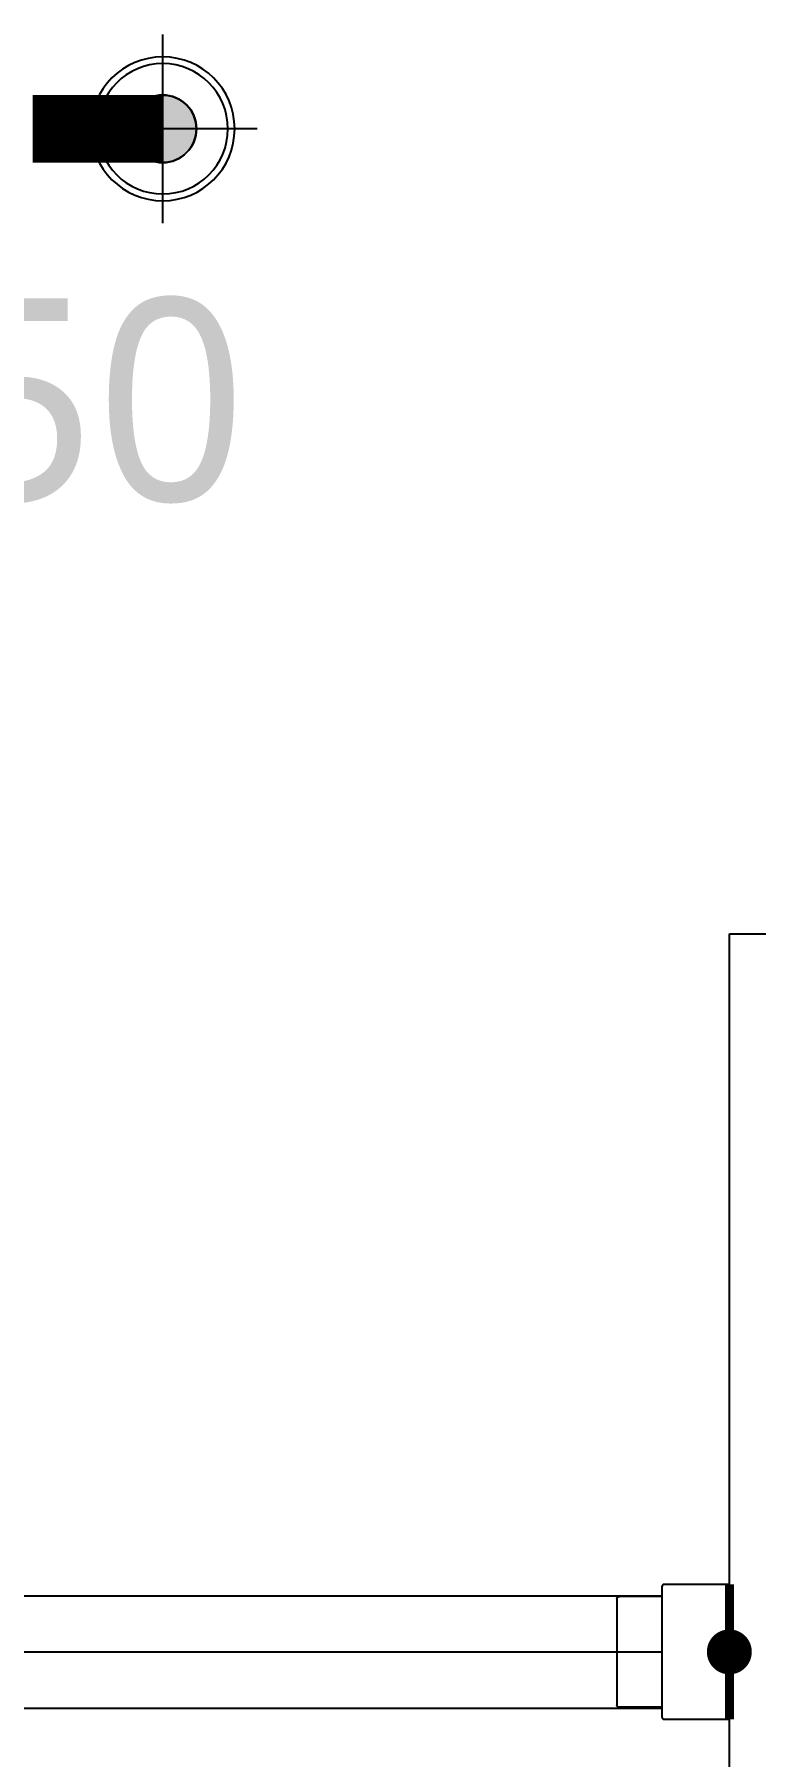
# Model space of a CAD drawing. Header units: millimetres. Extents: x 61566 to 667441, y 0 to 118800.
# Drawn here: x 279739 to 281343, y 53743 to 57574 of the extents above; entities that cross this region are included whole.
import ezdxf

# ---------------------------------------------------------------- set-up
doc = ezdxf.new("R2010")
doc.units = ezdxf.units.MM
doc.header["$LTSCALE"] = 200
doc.linetypes.add('CENTER', pattern=[50.8, 31.75, -6.35, 6.35, -6.35])
for name, color, linetype in [('DUCT', 7, 'Continuous'), ('LG-TEXT', 2, 'Continuous'), ('TEXT', 3, 'Continuous'), ('환기(RA)', 2, 'Continuous'), ('환기(SA)', 3, 'Continuous')]:
    doc.layers.add(name, color=color, linetype=linetype)
doc.styles.add('LG전자', font='malgun.ttf')

# ---------------------------------------------------------------- blocks, each defined once
blk = doc.blocks.new('A$C40B63A93')
at = {"color": 1}
for p, q in [((210, 420), (210, 0)), ((420, 210), (0, 210))]:
    blk.add_line(p, q, dxfattribs=at)
at = {"color": 0}
for radius in [160, 145, 75]:
    blk.add_circle((210, 210), radius, dxfattribs=at)
blk = doc.blocks.new('A$C3E546C15')
at = {"color": 0}
for p, q in [((100, 273), (5, 273)), ((0, 32), (0, 268)), ((100, 27), (5, 27))]:
    blk.add_line(p, q, dxfattribs=at)
at = {"color": 0, "const_width": 20}
blk.add_lwpolyline([(250, 0), (250, 300)], dxfattribs=at)
at = {"color": 0}
blk.add_lwpolyline([(250, 0), (105, 0, -0.414214), (100, 5), (100, 295, -0.414214), (105, 300), (250, 300)], format="xyb", close=True, dxfattribs=at)
for centre, start, end in [((5, 268), 90, 180), ((5, 32), 180, 270)]:
    blk.add_arc(centre, 5, start, end, dxfattribs=at)
blk = doc.blocks.new('_Dot')
at = {"color": 0, "linetype": 'ByBlock', "lineweight": -2}
blk.add_line((-0.5, 0), (-1, 0), dxfattribs=at)
at = {"color": 0, "linetype": 'ByBlock', "const_width": 0.5}
blk.add_lwpolyline([(-0.25, 0, 1), (0.25, 0, 1)], format="xyb", close=True, dxfattribs=at)

msp = doc.modelspace()

# ---------------------------------------------------------------- hatches: boundary and pattern name
at = {"layer": '환기(SA)'}
h = msp.add_hatch(color=256, dxfattribs=at)
edge = h.paths.add_edge_path()
edge.add_arc((280024.6, 57364.1), 75, 90, 450)

# ---------------------------------------------------------------- linework, layer by layer
at = {"layer": 'LG-TEXT', "linetype": 'ByBlock', "lineweight": -2}
for p, q in [((281285, 51384.1), (281285, 55572.8)), ((281285, 55572.8), (282008.2, 55572.8))]:
    msp.add_line(p, q, dxfattribs=at)
msp.add_polyline3d([(281285, 54075.6, 0), (281285, 55572.8, 0), (281285, 55572.8, 0)], dxfattribs=at)
at = {"layer": '환기(RA)'}
for p, q in [((278595.8, 54100.6, 0), (281135, 54100.6)), ((278595.8, 53850.6, 0), (281135, 53850.6))]:
    msp.add_line(p, q, dxfattribs=at)
at = {"layer": '환기(SA)', "color": 1, "linetype": 'CENTER'}
msp.add_line((278595.8, 53975.6, 0), (281135, 53975.6), dxfattribs=at)
at = {"layer": '환기(SA)', "const_width": 150}
msp.add_lwpolyline([(279734.9, 57364.1), (280024.6, 57364.1)], dxfattribs=at)
at = {"layer": '환기(SA)'}
msp.add_circle((280024.6, 57364.1), 75, dxfattribs=at)

# ---------------------------------------------------------------- block references
at = {"layer": 'DUCT', "color": 7, "xscale": -1, "rotation": 180}
msp.add_blockref('A$C3E546C15', (281035, 54125.6), dxfattribs=at)
at = {"layer": 'LG-TEXT', "xscale": 100, "yscale": 100, "zscale": 100, "rotation": 270}
msp.add_blockref('_Dot', (281285, 53975.6), dxfattribs=at)
at = {"layer": '환기(SA)', "xscale": -1, "rotation": 180}
msp.add_blockref('A$C40B63A93', (279814.6, 57574.1), dxfattribs=at)

# ---------------------------------------------------------------- texts
at = {"layer": 'TEXT', "color": 2, "style": 'LG전자'}
msp.add_text('ø250', height=450, dxfattribs=at).set_placement((278850.7, 56536.7, 0))

doc.saveas('drawing.dxf')
